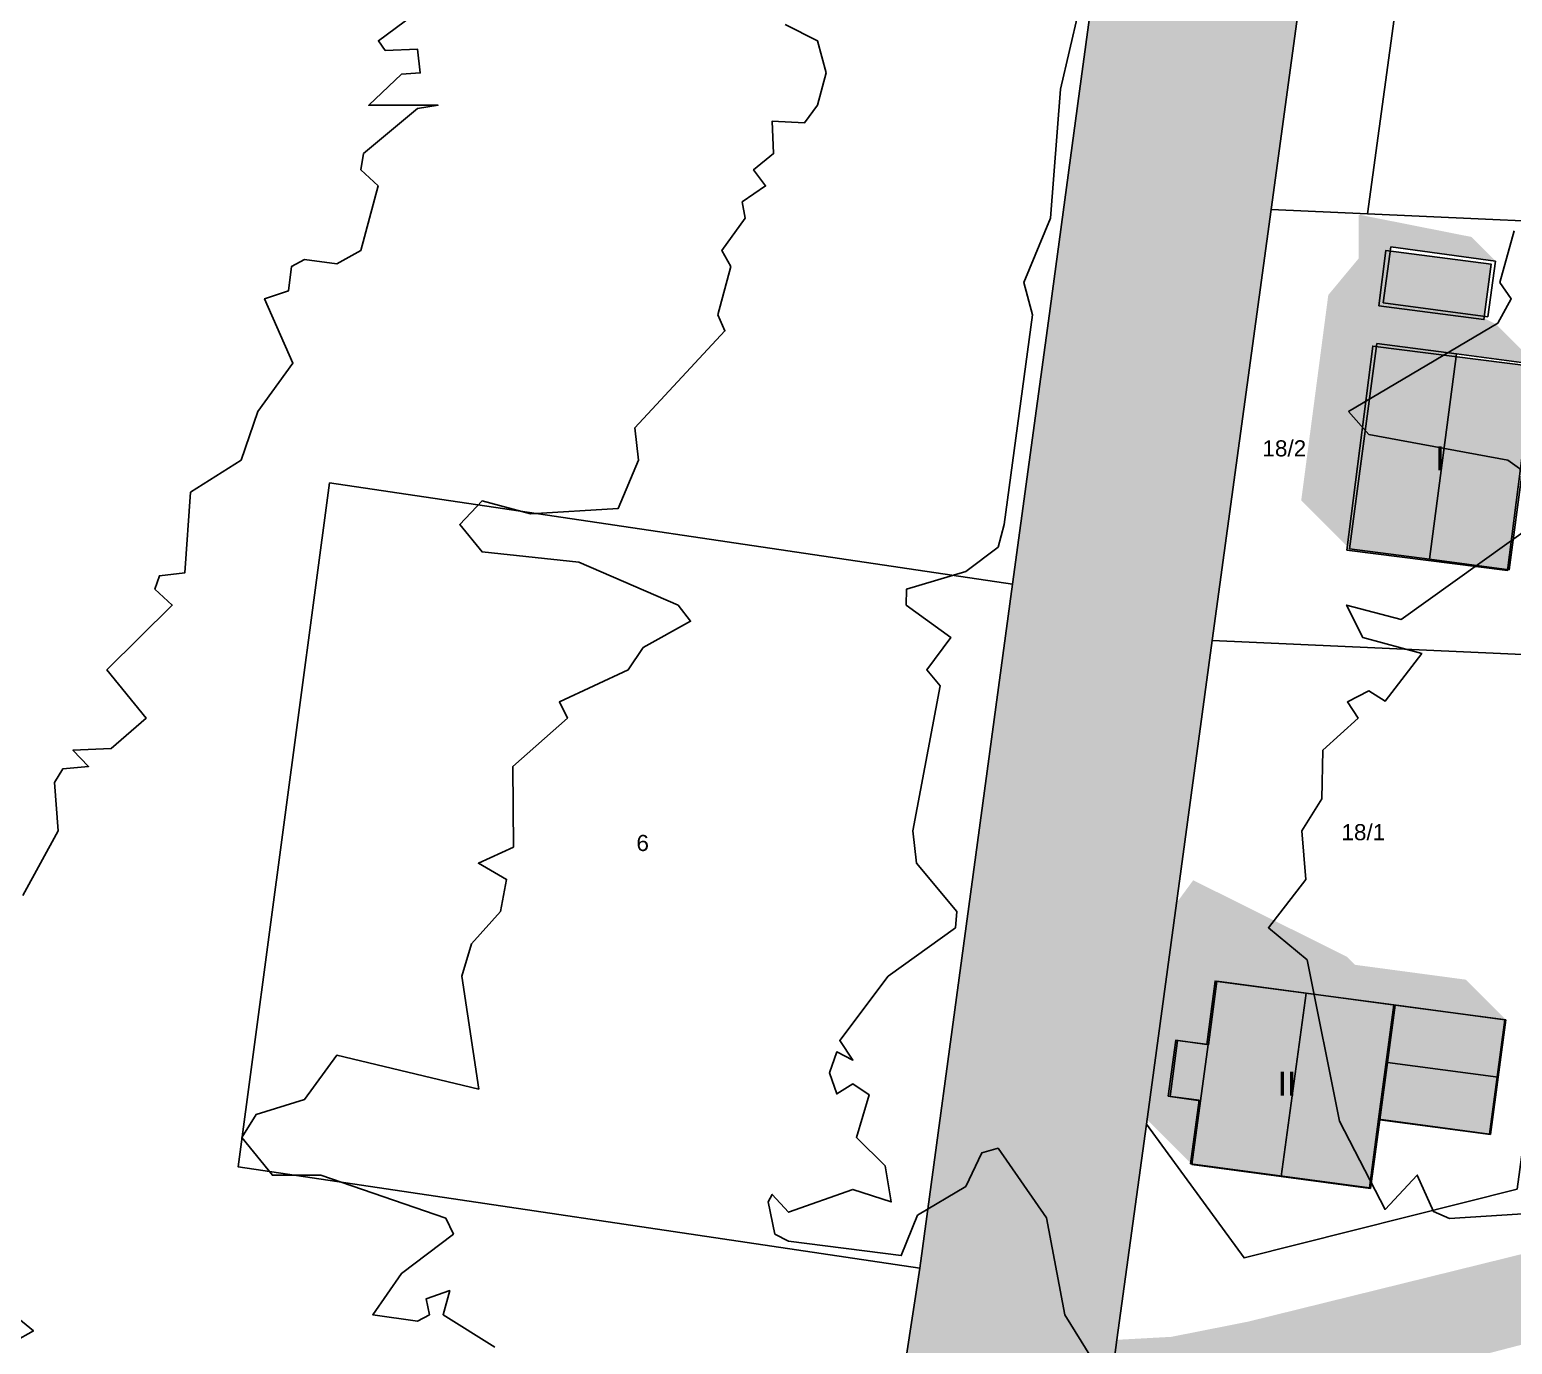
# Model space of a CAD drawing. Header units: millimetres. Extents: x 238 to 3518, y -74 to 2735.
# Drawn here: x 1618.5 to 1710.4, y 1637.4 to 1718.9 of the extents above; entities that cross this region are included whole.
import ezdxf
from ezdxf.enums import TextEntityAlignment as Align

# ---------------------------------------------------------------- set-up
doc = ezdxf.new("R2010")
doc.units = ezdxf.units.MM
for name, color, linetype in [('LP_Flurstueck_bez', 7, 'Continuous'), ('LP_Flurstuecke', 8, 'Continuous'), ('LP_Gebaeude_Dachaufsicht', 9, 'Continuous'), ('LP_Gebaeude_Dachschatten', 253, 'Continuous'), ('LP_Gebaeude_F', 254, 'Continuous'), ('LP_Gebaeude_Geschosszahl', 7, 'Continuous'), ('LP_Gebaeude_Schatten', 7, 'Continuous'), ('LP_Gebaeude_U', 7, 'Continuous'), ('LP_Topographie_Hoehenlinien', 8, 'Continuous'), ('LP_Verkehr_Strassen', 9, 'Continuous'), ('LP_Verkehr_Wege_Plaetze', 252, 'Continuous')]:
    doc.layers.add(name, color=color, linetype=linetype)
doc.styles.get("Standard").update_dxf_attribs({"font": 'arial.ttf'})

msp = doc.modelspace()

# ---------------------------------------------------------------- hatches: boundary and pattern name
at = {"layer": 'LP_Gebaeude_Dachschatten'}
for points in [[(1701.999, 1699.447), (1700.321, 1686.709), (1705.272, 1686.058), (1706.949, 1698.795)], [(1697.624, 1659.16), (1692.095, 1659.902), (1691.566, 1655.965), (1691.559, 1655.966), (1691.085, 1652.487), (1691.079, 1652.488), (1690.547, 1648.532), (1696.086, 1647.788)], [(1710.016, 1657.497), (1703.153, 1658.417), (1702.676, 1654.866), (1709.539, 1653.946)]]:
    msp.add_hatch(color=253, dxfattribs=at).paths.add_polyline_path(points)
at = {"layer": 'LP_Gebaeude_F'}
for points in [[(1702.127, 1701.778), (1708.648, 1700.924), (1709.098, 1704.362), (1702.577, 1705.216)], [(1700.143, 1686.626), (1710.109, 1685.36), (1711.714, 1698.011), (1701.751, 1699.276)], [(1689.078, 1652.773), (1690.991, 1652.518), (1690.463, 1648.578), (1701.554, 1647.092), (1702.121, 1651.343), (1703.067, 1658.427), (1691.983, 1659.907), (1691.459, 1655.981), (1689.54, 1656.237)], [(1702.121, 1651.343), (1708.995, 1650.425), (1709.941, 1657.51), (1703.067, 1658.427)]]:
    msp.add_hatch(color=254, dxfattribs=at).paths.add_polyline_path(points)
at = {"layer": 'LP_Gebaeude_Schatten'}
for points in [[(1709.364, 1704.549), (1702.874, 1705.434), (1702.401, 1701.969), (1708.355, 1701.157), (1709.399, 1700.643), (1711.899, 1698.143), (1701.999, 1699.447), (1700.321, 1686.709), (1697.321, 1689.709), (1698.999, 1702.447), (1700.893, 1704.727), (1700.874, 1707.434), (1707.864, 1706.049), (1709.364, 1704.549)], [(1703.153, 1658.417), (1697.624, 1659.16), (1692.095, 1659.902), (1691.566, 1655.965), (1691.559, 1655.966), (1689.653, 1656.221), (1689.186, 1652.743), (1691.079, 1652.488), (1690.547, 1648.532), (1687.047, 1652.032), (1687.385, 1654.544), (1685.686, 1656.243), (1686.153, 1659.721), (1688.059, 1659.466), (1688.066, 1659.465), (1688.595, 1663.402), (1690.624, 1666.16), (1700.153, 1661.417), (1700.653, 1660.917), (1707.516, 1659.997), (1710.016, 1657.497), (1703.153, 1658.417)]]:
    msp.add_hatch(color=7, dxfattribs=at).paths.add_polyline_path(points)
at = {"layer": 'LP_Verkehr_Strassen'}
h = msp.add_hatch(color=9, dxfattribs=at)
h.paths.add_polyline_path([(1673.688, 1632.637), (1680.252, 1627.81), (1681.095, 1628.797), (1682.187, 1629.603), (1684.015, 1630.257), (1684.954, 1630.487), (1685.892, 1637.665), (1685.23, 1637.704), (1684.107, 1638.202), (1682.825, 1639.624), (1684.016, 1646.212), (1687.547, 1666.934), (1689.128, 1681.368), (1692.498, 1709.772), (1702.289, 1781.352), (1705.446, 1780.933), (1699.237, 1735.476), (1705.246, 1735.463), (1705.868, 1740.021), (1707.243, 1750.101), (1708.61, 1760.112), (1711.349, 1780.184), (1713.919, 1798.726), (1713.989, 1799.226), (1716.558, 1818.029), (1718.857, 1834.862), (1721.287, 1852.675), (1723.718, 1870.479), (1725.675, 1884.812), (1726.013, 1887.285), (1726.475, 1890.839), (1728.774, 1907.676), (1731.208, 1925.494), (1733.644, 1943.331), (1736.08, 1961.168), (1738.513, 1978.986), (1740.949, 1996.823), (1743.384, 2014.651), (1743.79, 2017.622), (1739.462, 2030.273), (1736.968, 2030.855), (1737.414, 2033.462), (1738.008, 2036.711), (1739.698, 2049.018), (1741.897, 2066.165), (1742.181, 2067.873), (1743.064, 2069.178), (1744.373, 2070.311), (1740.073, 2074.066), (1736.027, 2077.595), (1736.057, 2075.157), (1735.665, 2071.194), (1733.577, 2057.56), (1731.694, 2043.834), (1728.669, 2021.765), (1724.001, 1988.096), (1721.668, 1970.153), (1716.206, 1929.277), (1708.833, 1874.91), (1708.182, 1870.649), (1707.964, 1869.666), (1706.656, 1869.224), (1704.526, 1869.486), (1704.109, 1866.669), (1703.741, 1863.823), (1704.235, 1863.777), (1705.237, 1863.153), (1705.863, 1862.157), (1706.227, 1860.179), (1698.834, 1806.432), (1696.195, 1784.028), (1694.744, 1782.576), (1693.495, 1781.955), (1692.661, 1782.072), (1691.599, 1774.239), (1692.026, 1774.176), (1693.282, 1773.546), (1693.78, 1771.542), (1685.245, 1702.894), (1677.185, 1647.352), (1675.708, 1637.173), (1674.353, 1633.805)])
h.paths.add_polyline_path([(1706.024, 1802.695), (1706.238, 1805.127), (1707.087, 1809.995), (1708.146, 1816.783), (1709.418, 1822.297), (1710.901, 1828.129), (1712.176, 1834.06), (1713.744, 1845.832), (1714.718, 1870.189), (1716.393, 1882.821), (1731.435, 1986.507), (1734.422, 2011.48), (1734.672, 2014.335), (1735.142, 2014.889), (1735.84, 2015.167), (1736.654, 2015.257), (1737.422, 2015.224), (1737.623, 2015.168), (1737.802, 2010.533), (1737.121, 2001.335), (1736.322, 1996.458), (1734.406, 1980.096), (1730.984, 1953.389), (1727.274, 1928.678), (1724.458, 1905.537), (1720.706, 1881.846), (1718.756, 1869.863), (1715.621, 1845.76), (1713.973, 1833.851), (1712.267, 1818.922), (1710.585, 1803.537), (1709.854, 1801.854), (1708.699, 1801.096), (1708.211, 1801.177), (1707.426, 1801.304), (1706.467, 1801.515)], flags=0)
h.paths.add_polyline_path([(1705.961, 1835.041), (1706.383, 1839.804), (1707.229, 1844.566), (1708.078, 1847.739), (1708.818, 1848.798), (1709.453, 1849.223), (1710.51, 1849.223), (1710.83, 1847.739), (1710.3, 1843.507), (1709.77, 1838.639), (1709.24, 1836.097), (1708.712, 1834.406), (1707.864, 1833.665), (1706.702, 1833.876)], flags=0)
msp.add_hatch(color=9, dxfattribs=at).paths.add_polyline_path([(1684.954, 1630.487), (1691.976, 1632.435), (1711.153, 1637.403), (1790.26, 1657.388), (1961.117, 1701.142), (1963.449, 1700.946), (1965.01, 1700.213), (1965.963, 1698.573), (1974.986, 1700.545), (1975.948, 1702.441), (1977.377, 1703.886), (1979.475, 1704.728), (1982.816, 1705.368), (2008.386, 1706.667), (2070.658, 1709.788), (2097.354, 1711.143), (2100.296, 1711.45), (2103.907, 1712.082), (2108.896, 1713.372), (2114.41, 1714.954), (2118.278, 1716.856), (2121.135, 1718.444), (2122.961, 1719.158), (2125.739, 1719.555), (2128.279, 1719.634), (2131.613, 1719.237), (2133.861, 1718.617), (2136.335, 1717.559), (2138.104, 1716.533), (2140.736, 1715.431), (2144.015, 1714.637), (2147.731, 1714.704), (2159.2, 1716.023), (2151.703, 1720.1), (2147.646, 1719.396), (2144.233, 1719.555), (2141.693, 1720.507), (2139.629, 1722.016), (2138.359, 1723.859), (2137.874, 1725.399), (2137.569, 1727.589), (2130.337, 1733.904), (2127.009, 1729.794), (2123.596, 1726.381), (2118.674, 1723.047), (2113.522, 1720.446), (2108.356, 1718.523), (2102.641, 1717.015), (2095.814, 1716.062), (2049.856, 1714.951), (2046.999, 1715.11), (2045.173, 1715.586), (2043.912, 1716.769), (2031.691, 1716.125), (2030.924, 1714.554), (2029.377, 1713.761), (2026.837, 1713.205), (1985.721, 1710.903), (1981.673, 1710.586), (1978.26, 1709.633), (1975.085, 1708.125), (1972.386, 1706.537), (1970.084, 1705.902), (1967.465, 1705.823), (1964.925, 1706.22), (1962.147, 1706.617), (1959.448, 1706.22), (1919.84, 1696.139), (1863.245, 1681.675), (1859.673, 1681.137), (1856.578, 1681.614), (1853.976, 1682.732), (1839.807, 1679.187), (1839.039, 1677.791), (1837.641, 1675.895), (1835.03, 1674.061), (1831.332, 1672.787), (1805.91, 1666.385), (1803.828, 1667.038), (1802.585, 1668.157), (1802.021, 1669.777), (1806.028, 1699.662), (1808.04, 1714.669), (1798.344, 1715.968), (1797.704, 1716.798), (1800.463, 1737.849), (1797.085, 1738.299), (1796.015, 1730.373), (1791.756, 1698.645), (1798.703, 1697.655), (1794.714, 1667.947), (1794.24, 1666.23), (1792.962, 1664.504), (1791.255, 1662.819), (1767.654, 1656.749), (1765.534, 1657.166), (1763.867, 1658.357), (1763.39, 1660.121), (1759.737, 1659.211), (1759.409, 1657.626), (1758.114, 1655.818), (1756.009, 1654.088), (1694.02, 1638.79), (1689.268, 1637.85), (1685.892, 1637.665)])
at = {"layer": 'LP_Verkehr_Wege_Plaetze'}
for points in [[(1682.825, 1639.624), (1684.107, 1638.202), (1685.23, 1637.704), (1685.892, 1637.665), (1687.725, 1651.037), (1691.803, 1681.017), (1695.45, 1707.75), (1699.237, 1735.476), (1705.446, 1780.933), (1702.289, 1781.352), (1692.498, 1709.772), (1689.128, 1681.368), (1687.547, 1666.934), (1684.016, 1646.212)], [(1672.363, 1633.612), (1673.688, 1632.637), (1674.353, 1633.805), (1675.708, 1637.173), (1677.185, 1647.352), (1685.245, 1702.894), (1693.78, 1771.542), (1693.282, 1773.546), (1692.026, 1774.176), (1691.599, 1774.239), (1691.163, 1771.027), (1686.095, 1733.666), (1683.677, 1715.842), (1681.643, 1700.848), (1680.967, 1695.869), (1679.427, 1684.521), (1673.673, 1642.103)]]:
    msp.add_hatch(color=252, dxfattribs=at).paths.add_polyline_path(points)

# ---------------------------------------------------------------- linework, layer by layer
at = {"layer": 'LP_Flurstuecke', "color": 8}
for points in [[(1734.328, 1992.39), (1709.047, 1807.296), (1708.211, 1801.177), (1707.894, 1798.856), (1705.446, 1780.933), (1699.237, 1735.476), (1695.45, 1707.75), (1701.427, 1707.482), (1705.246, 1735.463), (1705.868, 1740.021), (1707.243, 1750.101), (1708.61, 1760.112), (1711.349, 1780.184)], [(1686.095, 1733.666), (1683.677, 1715.842), (1681.643, 1700.848), (1680.967, 1695.869), (1679.427, 1684.521), (1673.673, 1642.103), (1672.363, 1633.612), (1673.688, 1632.637), (1680.252, 1627.81), (1683.551, 1625.384), (1684.399, 1625.984), (1684.954, 1630.487), (1685.892, 1637.665), (1687.725, 1651.037), (1691.803, 1681.017), (1695.45, 1707.75), (1699.237, 1735.476)], [(1710.702, 1647.013), (1693.782, 1642.746), (1687.725, 1651.037), (1685.892, 1637.665), (1684.954, 1630.487), (1684.399, 1625.984), (1685.257, 1626.585), (1692.25, 1630.4), (1711.617, 1635.222)]]:
    msp.add_lwpolyline(points, dxfattribs=at)
for points in [[(1578.053, 1649.594), (1596.432, 1612.992), (1615.82, 1578.481), (1672.363, 1633.612), (1673.673, 1642.103), (1631.408, 1648.387), (1637.073, 1690.798), (1679.427, 1684.521), (1680.967, 1695.869), (1681.643, 1700.848), (1683.677, 1715.842), (1686.095, 1733.666), (1661.83, 1737.011), (1637.555, 1740.358), (1613.301, 1743.701), (1594.295, 1746.322), (1591.444, 1729.387), (1589.085, 1715.366), (1588.778, 1713.767), (1578.934, 1654.847)], [(1701.427, 1707.482), (1718.818, 1706.702), (1742.237, 1705.651), (1743.695, 1716.5), (1746.613, 1738.208), (1705.868, 1740.021), (1705.246, 1735.463)], [(1691.803, 1681.017), (1715.183, 1679.963), (1718.818, 1706.702), (1701.427, 1707.482), (1695.45, 1707.75)], [(1631.408, 1648.387), (1673.673, 1642.103), (1679.427, 1684.521), (1637.073, 1690.798)], [(1687.725, 1651.037), (1693.782, 1642.746), (1710.702, 1647.013), (1715.183, 1679.963), (1691.803, 1681.017)]]:
    msp.add_lwpolyline(points, close=True, dxfattribs=at)
at = {"layer": 'LP_Gebaeude_Dachaufsicht', "color": 9}
for p, q in [((1702.401, 1701.969, 75.266), (1702.874, 1705.434, 75.266)), ((1702.874, 1705.434, 75.266), (1709.364, 1704.549, 75.266)), ((1708.891, 1701.083, 75.266), (1709.364, 1704.549, 75.266)), ((1702.401, 1701.969, 75.266), (1708.891, 1701.083, 75.266)), ((1700.321, 1686.709, 76.604), (1701.999, 1699.447, 76.604)), ((1701.999, 1699.447, 76.604), (1706.949, 1698.795, 80.848)), ((1705.272, 1686.058, 80.848), (1706.949, 1698.795, 80.848)), ((1706.949, 1698.795, 80.848), (1711.899, 1698.143, 76.604)), ((1710.222, 1685.406, 76.604), (1711.899, 1698.143, 76.604)), ((1700.321, 1686.709, 76.604), (1705.272, 1686.058, 80.848)), ((1705.272, 1686.058, 80.848), (1710.222, 1685.406, 76.604)), ((1691.566, 1655.965, 77.445), (1692.095, 1659.902, 77.439)), ((1692.095, 1659.902, 77.439), (1697.624, 1659.16, 82.677)), ((1696.086, 1647.788, 82.677), (1697.624, 1659.16, 82.677)), ((1697.624, 1659.16, 82.677), (1703.153, 1658.417, 77.439)), ((1702.199, 1651.315, 77.439), (1703.153, 1658.417, 77.439)), ((1702.676, 1654.866, 80.319), (1703.153, 1658.417, 77.027)), ((1703.153, 1658.417, 77.027), (1710.016, 1657.497, 77.027)), ((1709.539, 1653.946, 80.319), (1710.016, 1657.497, 77.027)), ((1689.186, 1652.743, 77.439), (1689.653, 1656.221, 77.439)), ((1689.653, 1656.221, 77.439), (1691.559, 1655.966, 77.439)), ((1691.085, 1652.487, 77.439), (1691.559, 1655.966, 77.439)), ((1691.559, 1655.966, 77.439), (1691.566, 1655.965, 77.445)), ((1702.199, 1651.315, 77.027), (1702.676, 1654.866, 80.319)), ((1702.676, 1654.866, 80.319), (1709.539, 1653.946, 80.319)), ((1709.062, 1650.394, 77.027), (1709.539, 1653.946, 80.319)), ((1689.186, 1652.743, 77.439), (1691.079, 1652.488, 77.439)), ((1690.547, 1648.532, 77.439), (1691.079, 1652.488, 77.433)), ((1691.079, 1652.488, 77.439), (1691.085, 1652.487, 77.439)), ((1691.079, 1652.488, 77.433), (1691.085, 1652.487, 77.439)), ((1701.625, 1647.044, 77.439), (1702.199, 1651.315, 77.439)), ((1702.199, 1651.315, 77.027), (1709.062, 1650.394, 77.027)), ((1690.547, 1648.532, 77.439), (1696.086, 1647.788, 82.677)), ((1696.086, 1647.788, 82.677), (1701.625, 1647.044, 77.439))]:
    msp.add_line(p, q, dxfattribs=at)
at = {"layer": 'LP_Gebaeude_U', "color": 7}
for points in [[(1702.127, 1701.778), (1708.648, 1700.924), (1709.098, 1704.362), (1702.577, 1705.216)], [(1700.143, 1686.626), (1710.109, 1685.36), (1711.714, 1698.011), (1701.751, 1699.276)], [(1689.078, 1652.773), (1690.991, 1652.518), (1690.463, 1648.578), (1701.554, 1647.092), (1702.121, 1651.343), (1703.067, 1658.427), (1691.983, 1659.907), (1691.459, 1655.981), (1689.54, 1656.237)], [(1702.121, 1651.343), (1708.995, 1650.425), (1709.941, 1657.51), (1703.067, 1658.427)]]:
    msp.add_lwpolyline(points, close=True, dxfattribs=at)
at = {"layer": 'LP_Topographie_Hoehenlinien', "color": 8}
for points in [[(1687.627, 1631.216), (1682.673, 1639.216), (1681.52, 1645.238), (1678.521, 1649.542), (1677.521, 1649.263), (1676.521, 1647.177), (1673.522, 1645.386), (1672.522, 1642.883), (1665.523, 1643.79), (1664.692, 1644.216), (1664.267, 1646.216), (1664.523, 1646.682), (1665.523, 1645.579), (1669.522, 1646.993), (1671.902, 1646.216), (1671.522, 1648.451), (1669.736, 1650.216), (1670.522, 1652.864), (1669.522, 1653.528), (1668.522, 1652.909), (1668.079, 1654.216), (1668.522, 1655.52), (1669.522, 1655.011), (1668.709, 1656.216), (1671.719, 1660.216), (1675.889, 1663.216), (1675.972, 1664.216), (1673.466, 1667.216), (1673.234, 1669.216), (1674.931, 1678.216), (1674.106, 1679.216), (1675.591, 1681.216), (1672.829, 1683.216), (1672.851, 1684.216), (1676.521, 1685.312), (1678.521, 1686.818), (1678.904, 1688.216), (1680.664, 1701.215), (1680.13, 1703.215), (1681.779, 1707.215), (1682.397, 1715.215), (1685.176, 1727.215)], [(1618.064, 1665.216), (1620.247, 1669.216), (1620.016, 1672.216), (1620.529, 1673.058), (1622.132, 1673.216), (1621.161, 1674.216), (1623.528, 1674.338), (1625.708, 1676.216), (1623.266, 1679.216), (1627.317, 1683.216), (1626.249, 1684.216), (1626.528, 1685.038), (1628.095, 1685.216), (1628.447, 1690.216), (1631.59, 1692.216), (1632.618, 1695.215), (1634.798, 1698.215), (1633.044, 1702.215), (1634.527, 1702.711), (1634.715, 1704.215), (1635.527, 1704.643), (1637.527, 1704.385), (1639.018, 1705.215), (1640.082, 1709.215), (1639.012, 1710.215), (1639.171, 1711.215), (1642.526, 1714.009), (1643.797, 1714.215), (1639.5, 1714.215), (1641.526, 1716.132), (1642.699, 1716.215), (1642.526, 1717.688), (1640.526, 1717.597), (1640.104, 1718.215), (1642.818, 1720.215)], [(1647.329, 1637.216), (1644.116, 1639.216), (1644.526, 1640.714), (1643.066, 1640.216), (1643.261, 1639.216), (1642.526, 1638.816), (1639.75, 1639.216), (1641.526, 1641.78), (1644.753, 1644.216), (1644.282, 1645.216), (1636.527, 1647.881), (1633.527, 1647.872), (1631.641, 1650.216), (1632.527, 1651.64), (1635.527, 1652.571), (1637.527, 1655.317), (1646.325, 1653.216), (1645.283, 1660.216), (1645.874, 1662.216), (1647.665, 1664.216), (1648.05, 1666.216), (1646.298, 1667.216), (1648.476, 1668.216), (1648.439, 1673.216), (1651.822, 1676.216), (1651.323, 1677.216), (1655.591, 1679.216), (1656.524, 1680.594), (1659.459, 1682.216), (1658.678, 1683.216), (1652.524, 1685.889), (1646.525, 1686.519), (1645.141, 1688.216), (1646.525, 1689.694), (1649.525, 1688.878), (1654.978, 1689.216), (1656.221, 1692.216), (1656.01, 1694.216), (1661.585, 1700.215), (1661.138, 1701.215), (1661.957, 1704.215), (1661.394, 1705.215), (1662.837, 1707.215), (1662.659, 1708.215), (1664.113, 1709.215), (1663.362, 1710.215), (1664.605, 1711.215), (1664.516, 1713.215), (1666.523, 1713.13), (1667.335, 1714.215), (1667.861, 1716.215), (1667.32, 1718.215), (1665.326, 1719.215)], [(1711.515, 1691.216), (1710.137, 1692.216), (1701.518, 1693.792), (1700.262, 1695.215), (1709.517, 1700.703), (1710.342, 1702.215), (1709.64, 1703.215), (1710.517, 1706.419)], [(1718.515, 1645.951), (1706.517, 1645.188), (1705.517, 1645.631), (1704.517, 1647.884), (1702.518, 1645.747), (1699.685, 1651.216), (1697.68, 1661.216), (1695.29, 1663.216), (1697.603, 1666.216), (1697.352, 1669.216), (1698.605, 1671.216), (1698.66, 1674.216), (1700.845, 1676.216), (1700.184, 1677.216), (1701.518, 1677.903), (1702.518, 1677.254), (1704.789, 1680.216), (1701.14, 1681.216), (1700.134, 1683.216), (1703.517, 1682.33), (1711.753, 1688.216)], [(1617.529, 1637.552), (1618.714, 1638.216), (1616.529, 1639.995)]]:
    msp.add_lwpolyline(points, dxfattribs=at)

# ---------------------------------------------------------------- texts
at = {"layer": 'LP_Flurstueck_bez', "color": 7}
for s, p in [('18/2', (1696.272, 1692.939)), ('18/1', (1701.172, 1669.14)), ('6', (1656.487, 1668.471))]:
    msp.add_text(s, height=1, dxfattribs=at).set_placement(p, align=Align.MIDDLE_CENTER)
at = {"layer": 'LP_Gebaeude_Geschosszahl', "color": 7}
for s, p in [('I', (1705.929, 1692.318)), ('II', (1696.441, 1653.544))]:
    msp.add_text(s, height=1.5, dxfattribs=at).set_placement(p, align=Align.MIDDLE_CENTER)

doc.saveas('drawing.dxf')
